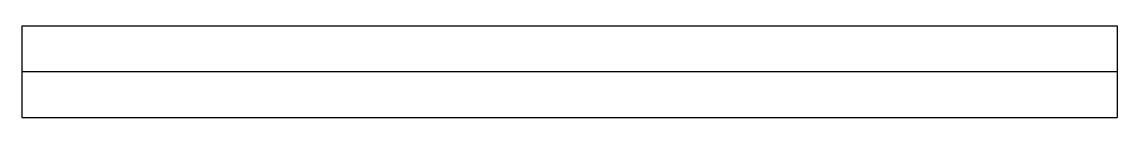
# Model space of a CAD drawing. Header units: millimetres. Extents: x -600 to 600, y -50 to 50.
import ezdxf

# ---------------------------------------------------------------- set-up
doc = ezdxf.new("R2010")
doc.units = ezdxf.units.MM

msp = doc.modelspace()

# ---------------------------------------------------------------- linework, layer by layer
at = {"layer": 'NT_CUA'}
for p, q in [((-600, 50), (600, 50)), ((-600, 50), (-600, -50)), ((600, 50), (600, -50)), ((-600, 0), (600, 0)), ((-600, -50), (600, -50))]:
    msp.add_line(p, q, dxfattribs=at)

doc.saveas('drawing.dxf')
